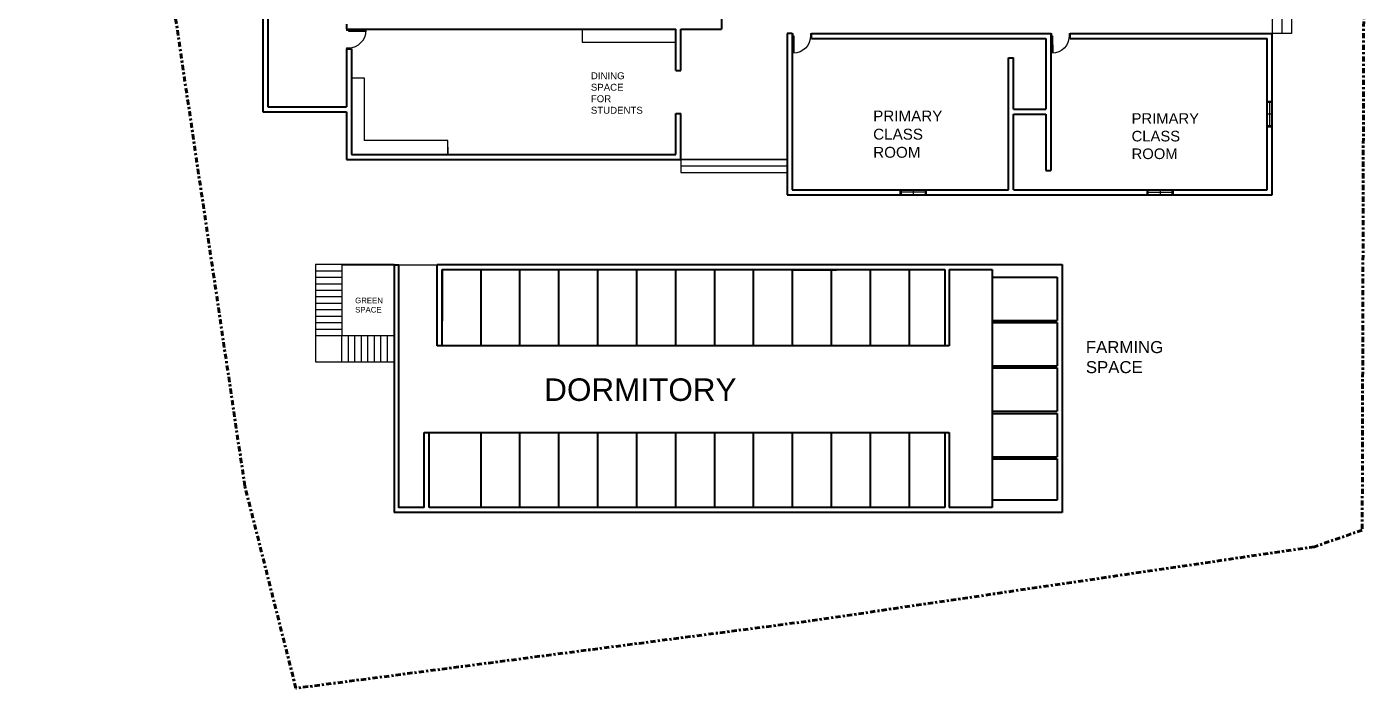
# Model space of a CAD drawing. Header units: metres. Extents: x 9 to 572, y -30 to 1114.
# Drawn here: x 510.4 to 572.4, y 246.3 to 276.8 of the extents above; entities that cross this region are included whole.
import ezdxf

# ---------------------------------------------------------------- set-up
doc = ezdxf.new("R2010")
doc.units = ezdxf.units.M
doc.header["$LTSCALE"] = 0.01
doc.header["$MEASUREMENT"] = 0
doc.linetypes.add('ACAD_ISO04W100', pattern=[30, 24, -3, 0, -3])
for name, color, linetype in [('door space', 1, 'Continuous'), ('ELEVATION', 4, 'Continuous'), ('INBUILD', 81, 'Continuous'), ('PLINTH LINE', 30, 'Continuous'), ('STAIR', 231, 'Continuous'), ('TEXT', 141, 'Continuous'), ('WINDOW', 10, 'Continuous')]:
    doc.layers.add(name, color=color, linetype=linetype)
doc.layers.add('SITE BOUNDARY', color=6, linetype='ACAD_ISO04W100', lineweight=60)
doc.layers.add('WALL', color=2, linetype='Continuous', lineweight=40)
doc.styles.get("Standard").update_dxf_attribs({"font": 'arial.ttf'})

msp = doc.modelspace()

# ---------------------------------------------------------------- linework, layer by layer
for p, q in [((545.82, 276.302), (545.82, 276.302)), ((557.78, 276.531), (557.78, 273.032)), ((525.445, 275.822), (525.445, 273.139)), ((525.445, 273.139), (525.448, 273.139)), ((545.82, 269.072), (549.82, 269.072))]:
    msp.add_line(p, q)
at = {"layer": 'Defpoints'}
msp.add_line((557.78, 276.53), (557.55, 276.531), dxfattribs=at)
at = {"layer": 'door space'}
for p, q in [((525.218, 276.722), (525.218, 276.672)), ((525.318, 276.722), (525.218, 276.722)), ((525.278, 276.672), (525.218, 276.672)), ((525.318, 276.677), (525.278, 276.677)), ((525.278, 276.672), (525.278, 276.677)), ((525.318, 276.677), (525.318, 276.722)), ((526.128, 276.677), (525.318, 276.677)), ((525.318, 276.677), (525.318, 276.642)), ((525.318, 276.642), (526.128, 276.642)), ((545.817, 276.522), (545.867, 276.523)), ((545.818, 276.422), (545.817, 276.522)), ((545.863, 276.423), (545.818, 276.422)), ((545.863, 276.423), (545.862, 276.463)), ((545.867, 276.463), (545.862, 276.463)), ((545.871, 275.613), (545.863, 276.423)), ((545.863, 276.423), (545.898, 276.423)), ((545.867, 276.463), (545.867, 276.523)), ((545.898, 276.423), (545.906, 275.613)), ((546.667, 276.531), (546.717, 276.531)), ((546.667, 276.531), (546.667, 276.471)), ((546.672, 276.471), (546.667, 276.471)), ((546.672, 276.471), (546.673, 276.431)), ((546.718, 276.431), (546.673, 276.431)), ((546.717, 276.531), (546.718, 276.431)), ((557.775, 276.522), (557.825, 276.523)), ((557.776, 276.422), (557.775, 276.522)), ((557.821, 276.423), (557.776, 276.422)), ((557.821, 276.423), (557.821, 276.463)), ((557.826, 276.463), (557.821, 276.463)), ((557.829, 275.613), (557.821, 276.423)), ((557.821, 276.423), (557.856, 276.423)), ((557.826, 276.463), (557.825, 276.523)), ((557.856, 276.423), (557.864, 275.613)), ((558.625, 276.531), (558.675, 276.531)), ((558.625, 276.531), (558.626, 276.471)), ((558.631, 276.471), (558.626, 276.471)), ((558.631, 276.471), (558.631, 276.431)), ((558.676, 276.431), (558.631, 276.431)), ((558.675, 276.531), (558.676, 276.431)), ((525.218, 275.872), (525.218, 275.822)), ((525.218, 275.872), (525.278, 275.872)), ((525.218, 275.822), (525.318, 275.822)), ((525.278, 275.867), (525.278, 275.872)), ((525.278, 275.867), (525.318, 275.867)), ((525.318, 275.822), (525.318, 275.867))]:
    msp.add_line(p, q, dxfattribs=at)
msp.add_ellipse((525.318, 276.677), major_axis=(0.573, 0.573), ratio=1, start_param=3.926991, end_param=5.497787, dxfattribs=at)
at = {"layer": 'door space', "extrusion": (0, 0, -1)}
for centre in [(545.863, 276.423), (557.821, 276.423)]:
    msp.add_ellipse(centre, major_axis=(-0.567, -0.578), ratio=1, start_param=3.926991, end_param=5.497787, dxfattribs=at)
at = {"layer": 'ELEVATION'}
msp.add_line((536.122, 276.724), (536.122, 276.722), dxfattribs=at)
at = {"layer": 'INBUILD'}
for p, q in [((536.122, 276.722), (536.122, 276.122)), ((536.122, 276.122), (540.448, 276.122)), ((525.445, 274.48), (526.045, 274.48)), ((526.045, 274.48), (526.045, 271.581)), ((529.911, 271.581), (526.045, 271.581)), ((529.911, 271.281), (529.91, 270.929)), ((529.91, 270.929), (529.91, 271.281)), ((529.91, 271.281), (529.911, 271.281)), ((529.911, 271.281), (529.911, 271.581))]:
    msp.add_line(p, q, dxfattribs=at)
at = {"layer": 'PLINTH LINE'}
for p, q in [((568.01, 285.992), (568.01, 269.072)), ((521.355, 272.909), (521.355, 283.261)), ((525.218, 272.909), (521.355, 272.909)), ((525.218, 270.708), (525.218, 272.909)), ((545.59, 270.708), (525.218, 270.708)), ((545.59, 269.072), (545.59, 270.708)), ((568.01, 269.072), (545.59, 269.072)), ((527.418, 254.381), (527.418, 265.841)), ((527.418, 265.841), (558.301, 265.841)), ((558.301, 265.848), (558.301, 254.381)), ((558.301, 254.381), (527.418, 254.381)), ((558.301, 254.381), (558.301, 254.381))]:
    msp.add_line(p, q, dxfattribs=at)
at = {"layer": 'SITE BOUNDARY'}
for p, q in [((520.522, 255.607), (510.443, 323.7)), ((572.357, 318.667), (572.173, 253.573)), ((522.882, 246.267), (520.522, 255.607)), ((572.173, 253.573), (569.963, 252.807)), ((569.963, 252.807), (546.471, 249.352)), ((546.471, 249.352), (522.882, 246.267))]:
    msp.add_line(p, q, dxfattribs=at)
at = {"layer": 'STAIR'}
for p, q in [((568.01, 278.532), (568.01, 276.532)), ((568.46, 278.532), (568.46, 276.532)), ((568.91, 278.532), (568.91, 276.532)), ((568.91, 276.532), (568.01, 276.532)), ((540.678, 270.708), (545.59, 270.708)), ((540.678, 270.708), (540.678, 270.108)), ((540.678, 270.408), (545.59, 270.408)), ((540.678, 270.108), (545.59, 270.108)), ((525.011, 265.848), (523.786, 265.848)), ((523.786, 265.848), (523.786, 262.549)), ((525.011, 265.848), (525.011, 262.548)), ((525.011, 265.548), (523.811, 265.548)), ((525.011, 265.248), (523.811, 265.248)), ((524.986, 264.949), (523.786, 264.949)), ((524.986, 264.649), (523.786, 264.649)), ((524.986, 264.349), (523.786, 264.349)), ((524.986, 264.049), (523.786, 264.049)), ((524.986, 263.749), (523.786, 263.749)), ((524.986, 263.449), (523.786, 263.449)), ((524.986, 263.149), (523.786, 263.149)), ((524.986, 262.849), (523.786, 262.849)), ((527.386, 262.549), (523.786, 262.549)), ((523.786, 262.549), (523.786, 261.349)), ((525.569, 262.553), (524.369, 262.553)), ((525.011, 261.348), (525.011, 262.548)), ((525.311, 261.348), (525.311, 262.548)), ((525.611, 261.348), (525.611, 262.548)), ((525.911, 261.348), (525.911, 262.548)), ((526.211, 261.348), (526.211, 262.548)), ((526.511, 261.348), (526.511, 262.548)), ((526.511, 261.348), (526.511, 262.548)), ((526.811, 261.348), (526.811, 262.548)), ((527.111, 261.348), (527.111, 262.548)), ((523.786, 261.349), (527.386, 261.349))]:
    msp.add_line(p, q, dxfattribs=at)
at = {"layer": 'WALL'}
for p, q in [((521.355, 283.261), (521.355, 272.909)), ((521.585, 283.031), (521.585, 273.139)), ((542.559, 278.532), (542.559, 276.722)), ((525.218, 276.952), (525.218, 276.722)), ((525.218, 276.722), (540.448, 276.722)), ((540.448, 274.822), (540.448, 276.722)), ((540.678, 274.822), (540.678, 276.722)), ((540.678, 276.722), (542.559, 276.722)), ((545.59, 276.532), (545.59, 269.072)), ((545.82, 276.531), (545.59, 276.531)), ((545.82, 276.531), (545.82, 276.301)), ((545.82, 276.302), (545.82, 269.302)), ((546.72, 276.532), (557.78, 276.532)), ((546.72, 276.301), (546.72, 276.531)), ((546.72, 276.302), (557.547, 276.302)), ((557.547, 276.302), (557.547, 273.03)), ((557.78, 276.532), (557.78, 270.202)), ((557.78, 276.3), (557.78, 276.3)), ((558.68, 276.53), (568.01, 276.532)), ((558.68, 276.3), (558.68, 276.53)), ((558.68, 276.302), (567.78, 276.302)), ((567.78, 269.302), (567.78, 276.302)), ((568.01, 269.072), (568.01, 276.532)), ((525.218, 275.822), (525.448, 275.822)), ((525.218, 275.822), (525.218, 273.139)), ((525.448, 275.822), (525.448, 270.938)), ((555.82, 275.402), (556.05, 275.402)), ((555.82, 269.302), (555.82, 275.402)), ((556.05, 273.032), (556.05, 275.402)), ((525.445, 274.822), (525.448, 274.822)), ((540.448, 274.822), (540.678, 274.822)), ((525.445, 273.822), (525.448, 273.822)), ((521.585, 273.139), (525.218, 273.139)), ((521.355, 272.909), (525.218, 272.909)), ((525.218, 272.909), (525.218, 270.708)), ((540.448, 272.822), (540.678, 272.822)), ((540.448, 270.938), (540.448, 272.822)), ((540.678, 270.708), (540.678, 272.822)), ((556.05, 273.032), (557.547, 273.032)), ((556.05, 269.302), (556.05, 272.802)), ((556.05, 272.802), (557.547, 272.802)), ((557.55, 273.03), (557.547, 273.03)), ((557.547, 272.802), (557.547, 270.202)), ((557.777, 273.032), (557.78, 273.032)), ((525.218, 270.708), (540.678, 270.708)), ((525.448, 270.938), (540.448, 270.938)), ((557.547, 270.432), (557.55, 270.432)), ((557.547, 270.202), (557.78, 270.202)), ((545.59, 269.072), (568.01, 269.072)), ((545.82, 269.302), (555.82, 269.302)), ((556.05, 269.302), (567.78, 269.302)), ((527.418, 265.841), (525.011, 265.841)), ((527.418, 265.841), (527.648, 265.841)), ((527.418, 265.841), (527.418, 254.381)), ((527.648, 254.611), (527.648, 265.841)), ((529.411, 265.848), (553.271, 265.848)), ((529.411, 262.093), (529.411, 265.848)), ((529.641, 265.618), (529.641, 263.247)), ((529.641, 262.093), (529.641, 265.618)), ((529.641, 265.618), (552.878, 265.618)), ((531.441, 262.093), (531.441, 265.618)), ((533.241, 262.093), (533.241, 265.618)), ((535.041, 262.093), (535.041, 265.618)), ((536.841, 262.093), (536.841, 265.618)), ((536.841, 262.093), (536.841, 265.618)), ((538.641, 262.093), (538.641, 265.618)), ((540.141, 265.618), (540.141, 265.618)), ((540.141, 265.618), (540.141, 265.618)), ((540.141, 265.618), (540.141, 265.618)), ((540.141, 265.618), (540.141, 265.618)), ((540.441, 262.093), (540.441, 265.618)), ((542.241, 262.093), (542.241, 265.618)), ((544.041, 262.093), (544.041, 265.618)), ((545.841, 262.093), (545.841, 265.618)), ((547.641, 262.093), (547.641, 265.618)), ((549.441, 262.093), (549.441, 265.618)), ((551.241, 262.093), (551.241, 265.618)), ((552.878, 265.618), (552.878, 262.093)), ((553.078, 265.618), (553.078, 262.093)), ((553.078, 265.618), (555.071, 265.618)), ((553.271, 265.848), (555.071, 265.848)), ((555.071, 265.848), (558.301, 265.848)), ((555.071, 265.618), (555.071, 254.618)), ((558.301, 265.848), (558.301, 254.381)), ((545.848, 265.611), (547.878, 265.611)), ((555.071, 265.268), (558.071, 265.268)), ((558.071, 265.268), (558.071, 263.268)), ((555.071, 263.268), (558.071, 263.268)), ((555.071, 263.168), (558.071, 263.168)), ((558.071, 263.168), (558.071, 261.168)), ((553.078, 262.093), (529.411, 262.093)), ((529.641, 262.093), (529.641, 262.093)), ((555.071, 261.168), (558.071, 261.168)), ((555.071, 261.068), (558.071, 261.068)), ((558.071, 261.068), (558.071, 259.068)), ((555.071, 259.068), (558.071, 259.068)), ((555.071, 258.968), (558.071, 258.968)), ((558.071, 258.968), (558.071, 256.968)), ((528.811, 254.618), (528.811, 258.093)), ((528.811, 258.093), (553.078, 258.093)), ((529.041, 254.618), (529.041, 258.093)), ((531.441, 254.618), (531.441, 258.093)), ((533.241, 254.618), (533.241, 258.093)), ((535.041, 254.618), (535.041, 258.093)), ((536.841, 254.618), (536.841, 258.093)), ((538.641, 254.618), (538.641, 258.093)), ((540.441, 254.618), (540.441, 258.093)), ((542.241, 254.618), (542.241, 258.093)), ((544.041, 254.618), (544.041, 258.093)), ((545.841, 254.618), (545.841, 258.093)), ((547.641, 254.618), (547.641, 258.093)), ((549.441, 254.618), (549.441, 258.093)), ((551.241, 254.618), (551.241, 258.093)), ((552.878, 258.093), (552.878, 254.618)), ((553.078, 258.093), (553.078, 254.618)), ((555.071, 256.968), (558.071, 256.968)), ((555.071, 256.868), (558.071, 256.868)), ((558.071, 256.868), (558.071, 254.961)), ((528.811, 254.618), (527.648, 254.618)), ((547.641, 254.618), (529.041, 254.618)), ((552.878, 254.618), (547.641, 254.618)), ((555.071, 254.618), (553.078, 254.618)), ((558.071, 254.961), (555.071, 254.961)), ((558.301, 254.381), (527.418, 254.381))]:
    msp.add_line(p, q, dxfattribs=at)
at = {"layer": 'WINDOW'}
for p, q in [((567.78, 272.202), (567.78, 273.402)), ((567.78, 273.402), (568.01, 273.402)), ((567.78, 273.352), (568.01, 273.352)), ((567.895, 272.252), (567.895, 273.352)), ((568.01, 273.402), (568.01, 272.202)), ((568.01, 272.802), (567.78, 272.802)), ((568.01, 272.202), (568.01, 272.802)), ((568.01, 272.252), (567.78, 272.252)), ((568.01, 272.202), (567.78, 272.202)), ((550.82, 269.072), (550.82, 269.302)), ((550.82, 269.302), (552.02, 269.302)), ((552.02, 269.072), (550.82, 269.072)), ((550.87, 269.072), (550.87, 269.302)), ((551.97, 269.187), (550.87, 269.187)), ((552.02, 269.302), (551.42, 269.302)), ((551.42, 269.302), (551.42, 269.072)), ((551.97, 269.302), (551.97, 269.072)), ((552.02, 269.302), (552.02, 269.072)), ((562.227, 269.071), (562.227, 269.301)), ((562.227, 269.301), (563.427, 269.301)), ((563.427, 269.071), (562.227, 269.071)), ((562.277, 269.071), (562.277, 269.301)), ((563.377, 269.186), (562.277, 269.186)), ((563.427, 269.301), (562.827, 269.301)), ((562.827, 269.301), (562.827, 269.071)), ((563.377, 269.301), (563.377, 269.071)), ((563.427, 269.301), (563.427, 269.071))]:
    msp.add_line(p, q, dxfattribs=at)

# ---------------------------------------------------------------- texts
at = {"layer": 'TEXT', "attachment_point": 1}
for s, width, gutter_width, insert, char_height in [('DINING SPACE FOR STUDENTS', 0.18266, 1.594, (536.517, 274.733), 0.31887), ('PRIMARY CLASS ROOM', 0.01793, 2.512, (549.568, 272.963), 0.50248), ('PRIMARY CLASS ROOM', 0.01747, 2.448, (561.512, 272.845), 0.4896), ('GREEN SPACE', 0.38616, 1.29, (525.621, 264.32), 0.25804), ('FARMING SPACE', 0.0644, 2.777, (559.397, 262.311), 0.55538), ('DORMITORY', 0.50613, 5.207, (534.362, 260.587), 1.0413)]:
    msp.add_mtext_dynamic_manual_height_columns(s, width=width, gutter_width=gutter_width, heights=[0], dxfattribs=dict(at, insert=insert, char_height=char_height))

doc.saveas('drawing.dxf')
